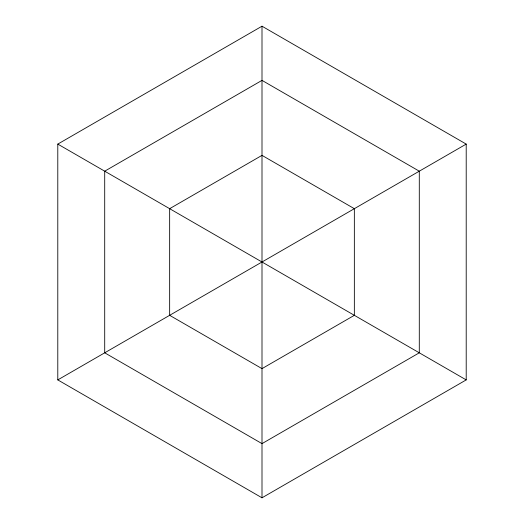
<?xml version="1.0" encoding="UTF-8"?>
<svg xmlns="http://www.w3.org/2000/svg" width="524" height="524" viewBox="0 0 524 524"><rect width="100%" height="100%" fill="white"/><g stroke="black" fill="none" stroke-linecap="round" stroke-linejoin="round"><path stroke-width="0.79" d="M57.791 144.1L262 26.2L466.209 144.1L466.209 379.9L262 497.8L57.791 379.9L57.791 144.1L466.209 379.9M57.791 379.9L466.209 144.1M262 26.2L262 497.8M262 80.375L104.708 171.191L104.708 352.809L262 443.625L419.292 352.809L419.292 171.191L262 80.375M262 155.366L169.652 208.683L169.652 315.317L262 368.634L354.348 315.317L354.348 208.683L262 155.366"/></g></svg>
